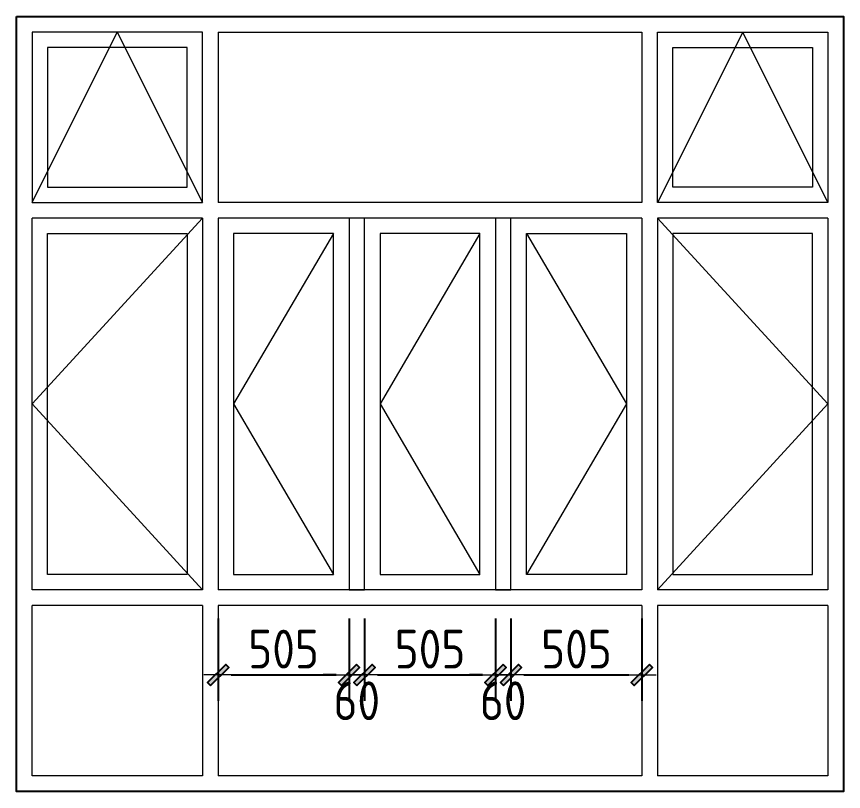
# Model space of a CAD drawing. Header units: millimetres. Extents: x 33621 to 401573, y -91663 to 133135.
# Drawn here: x 221460 to 224660, y -6627 to -3627 of the extents above; entities that cross this region are included whole.
import ezdxf

# ---------------------------------------------------------------- set-up
doc = ezdxf.new("R2010")
doc.units = ezdxf.units.MM
doc.header["$LTSCALE"] = 10
doc.layers.get('0').update_dxf_attribs({"color": 253})
doc.layers.get('Defpoints').update_dxf_attribs({"color": 250})
doc.layers.add('Dim【尺寸标注】', color=253, linetype='Continuous')
doc.layers.add('WINDOW', color=253, linetype='Continuous', lineweight=0)
doc.styles.add('CCD_DIM', font='ARCHS.SHX')
doc.dimstyles.new('ZL_1：50', dxfattribs={"dimscale": 50, "dimtxt": 3, "dimasz": 1, "dimexe": 2, "dimexo": 1, "dimgap": 0.5, "dimtad": 1, "dimdec": 0, "dimrnd": 5, "dimdsep": 46, "dimtxsty": 'CCD_DIM', "dimblk": 'WS-cj', "dimblk1": 'WS-cj', "dimblk2": 'WS-cj', "dimcen": 0, "dimclrd": 44, "dimclre": 44, "dimclrt": 2, "dimadec": 0, "dimazin": 0, "dimtfac": 1, "dimtdec": 0, "dimtix": 1, "dimtofl": 0, "dimtmove": 2, "dimatfit": 3, "dimldrblk": 'hl_arrow2', "dimfxl": 5, "dimfxlon": 1, "dimarcsym": 0})

# ---------------------------------------------------------------- blocks, each defined once
blk = doc.blocks.new('WS-cj')
blk.add_hatch(color=2).paths.add_polyline_path([(0.588, 0.818), (-0.818, -0.588), (-0.588, -0.818), (0.818, 0.588)])
at = {"color": 2, "linetype": 'ByBlock', "lineweight": 0}
for p, q in [((-1.1, 0), (0, 0)), ((0, 0), (1.1, 0))]:
    blk.add_line(p, q, dxfattribs=at)
at = {"color": 2}
blk.add_lwpolyline([(0.588, 0.818), (-0.818, -0.588), (-0.588, -0.818), (0.818, 0.588)], close=True, dxfattribs=at)
blk = doc.blocks.new('*D925')
at = {"layer": 'Defpoints', "color": 0, "transparency": 16777216}
for p in [(222240, -5907.4), (222746.7, -5907.4), (222746.7, -6176.3)]:
    blk.add_point(p, dxfattribs=at)
at = {"layer": 'Dim【尺寸标注】', "color": 44, "lineweight": -2, "transparency": 16777216}
for p, q in [((222240, -5957.4), (222240, -6276.3)), ((222746.7, -5957.4), (222746.7, -6276.3)), ((222290, -6176.3), (222696.7, -6176.3))]:
    blk.add_line(p, q, dxfattribs=at)
at = {"layer": 'Dim【尺寸标注】', "color": 44, "lineweight": -2, "transparency": 16777216, "xscale": 50, "yscale": 50, "zscale": 50, "rotation": 180}
blk.add_blockref('WS-cj', (222240, -6176.3), dxfattribs=at)
at = {"layer": 'Dim【尺寸标注】', "color": 44, "lineweight": -2, "transparency": 16777216, "xscale": 50, "yscale": 50, "zscale": 50}
blk.add_blockref('WS-cj', (222746.7, -6176.3), dxfattribs=at)
at = {"layer": 'Dim【尺寸标注】', "color": 2, "transparency": 16777216, "insert": (222493.3, -6076.3), "char_height": 150, "attachment_point": 5, "style": 'CCD_DIM'}
blk.add_mtext('505', dxfattribs=at)
blk = doc.blocks.new('hl_arrow2')
at = {"color": 2}
blk.add_line((-0.221, 0), (-1, 0), dxfattribs=at)
blk.add_lwpolyline([(-0.221, 0), (-0.861, -0.689), (-0.654, -0.862), (0, 0), (-0.654, 0.862), (-0.861, 0.689)], close=True, dxfattribs=at)
blk = doc.blocks.new('*D926')
at = {"layer": 'Defpoints', "color": 0, "transparency": 16777216}
for p in [(222746.7, -5907.4), (222806.7, -5907.4), (222806.7, -6176.3)]:
    blk.add_point(p, dxfattribs=at)
at = {"layer": 'Dim【尺寸标注】', "color": 44, "lineweight": -2, "transparency": 16777216}
for p, q in [((222746.7, -5957.4), (222746.7, -6276.3)), ((222806.7, -5957.4), (222806.7, -6276.3)), ((222696.7, -6176.3), (222646.7, -6176.3)), ((222856.7, -6176.3), (222906.7, -6176.3))]:
    blk.add_line(p, q, dxfattribs=at)
at = {"layer": 'Dim【尺寸标注】', "color": 44, "lineweight": -2, "transparency": 16777216, "xscale": 50, "yscale": 50, "zscale": 50}
blk.add_blockref('WS-cj', (222746.7, -6176.3), dxfattribs=at)
at = {"layer": 'Dim【尺寸标注】', "color": 44, "lineweight": -2, "transparency": 16777216, "xscale": 50, "yscale": 50, "zscale": 50, "rotation": 180}
blk.add_blockref('WS-cj', (222806.7, -6176.3), dxfattribs=at)
at = {"layer": 'Dim【尺寸标注】', "color": 2, "transparency": 16777216, "insert": (222776.7, -6276.3), "char_height": 150, "attachment_point": 5, "style": 'CCD_DIM'}
blk.add_mtext('60', dxfattribs=at)
blk = doc.blocks.new('*D927')
at = {"layer": 'Defpoints', "color": 0, "transparency": 16777216}
for p in [(222806.7, -5907.4), (223313.3, -5907.4), (223313.3, -6176.3)]:
    blk.add_point(p, dxfattribs=at)
at = {"layer": 'Dim【尺寸标注】', "color": 44, "lineweight": -2, "transparency": 16777216}
for p, q in [((222806.7, -5957.4), (222806.7, -6276.3)), ((223313.3, -5957.4), (223313.3, -6276.3)), ((222856.7, -6176.3), (223263.3, -6176.3))]:
    blk.add_line(p, q, dxfattribs=at)
at = {"layer": 'Dim【尺寸标注】', "color": 44, "lineweight": -2, "transparency": 16777216, "xscale": 50, "yscale": 50, "zscale": 50, "rotation": 180}
blk.add_blockref('WS-cj', (222806.7, -6176.3), dxfattribs=at)
at = {"layer": 'Dim【尺寸标注】', "color": 44, "lineweight": -2, "transparency": 16777216, "xscale": 50, "yscale": 50, "zscale": 50}
blk.add_blockref('WS-cj', (223313.3, -6176.3), dxfattribs=at)
at = {"layer": 'Dim【尺寸标注】', "color": 2, "transparency": 16777216, "insert": (223060, -6076.3), "char_height": 150, "attachment_point": 5, "style": 'CCD_DIM'}
blk.add_mtext('505', dxfattribs=at)
blk = doc.blocks.new('*D928')
at = {"layer": 'Defpoints', "color": 0, "transparency": 16777216}
for p in [(223313.3, -5907.4), (223373.3, -5907.4), (223373.3, -6176.3)]:
    blk.add_point(p, dxfattribs=at)
at = {"layer": 'Dim【尺寸标注】', "color": 44, "lineweight": -2, "transparency": 16777216}
for p, q in [((223313.3, -5957.4), (223313.3, -6276.3)), ((223373.3, -5957.4), (223373.3, -6276.3)), ((223263.3, -6176.3), (223213.3, -6176.3)), ((223423.3, -6176.3), (223473.3, -6176.3))]:
    blk.add_line(p, q, dxfattribs=at)
at = {"layer": 'Dim【尺寸标注】', "color": 44, "lineweight": -2, "transparency": 16777216, "xscale": 50, "yscale": 50, "zscale": 50}
blk.add_blockref('WS-cj', (223313.3, -6176.3), dxfattribs=at)
at = {"layer": 'Dim【尺寸标注】', "color": 44, "lineweight": -2, "transparency": 16777216, "xscale": 50, "yscale": 50, "zscale": 50, "rotation": 180}
blk.add_blockref('WS-cj', (223373.3, -6176.3), dxfattribs=at)
at = {"layer": 'Dim【尺寸标注】', "color": 2, "transparency": 16777216, "insert": (223343.3, -6276.3), "char_height": 150, "attachment_point": 5, "style": 'CCD_DIM'}
blk.add_mtext('60', dxfattribs=at)
blk = doc.blocks.new('*D929')
at = {"layer": 'Defpoints', "color": 0, "transparency": 16777216}
for p in [(223373.3, -5907.4), (223880, -5907.4), (223880, -6176.3)]:
    blk.add_point(p, dxfattribs=at)
at = {"layer": 'Dim【尺寸标注】', "color": 44, "lineweight": -2, "transparency": 16777216}
for p, q in [((223373.3, -5957.4), (223373.3, -6276.3)), ((223880, -5957.4), (223880, -6276.3)), ((223423.3, -6176.3), (223830, -6176.3))]:
    blk.add_line(p, q, dxfattribs=at)
at = {"layer": 'Dim【尺寸标注】', "color": 44, "lineweight": -2, "transparency": 16777216, "xscale": 50, "yscale": 50, "zscale": 50, "rotation": 180}
blk.add_blockref('WS-cj', (223373.3, -6176.3), dxfattribs=at)
at = {"layer": 'Dim【尺寸标注】', "color": 44, "lineweight": -2, "transparency": 16777216, "xscale": 50, "yscale": 50, "zscale": 50}
blk.add_blockref('WS-cj', (223880, -6176.3), dxfattribs=at)
at = {"layer": 'Dim【尺寸标注】', "color": 2, "transparency": 16777216, "insert": (223626.7, -6076.3), "char_height": 150, "attachment_point": 5, "style": 'CCD_DIM'}
blk.add_mtext('505', dxfattribs=at)

msp = doc.modelspace()

# ---------------------------------------------------------------- linework, layer by layer
msp.add_lwpolyline([(221460, -3627.4), (224660, -3627.4), (224660, -6627.4), (221460, -6627.4)], close=True)
at = {"layer": 'WINDOW'}
for p, q in [((222240, -3687.4), (222240, -4347.4)), ((223880, -3687.4), (223880, -4347.4)), ((223880, -4347.4), (222240, -4347.4)), ((222180, -4407.4), (221520, -4407.4)), ((222180, -4407.4), (222180, -5847.4)), ((222240, -4407.4), (222240, -5847.4)), ((223880, -4407.4), (222240, -4407.4)), ((223880, -4407.4), (223880, -5847.4)), ((224600, -4407.4), (223940, -4407.4)), ((223940, -4407.4), (223940, -5847.4)), ((222686.7, -4467.4), (222300, -5127.4)), ((223253.3, -4467.4), (222866.7, -5127.4)), ((223433.3, -4467.4), (223820, -5127.4)), ((222300, -5127.4), (222686.7, -5787.4)), ((222866.7, -5127.4), (223253.3, -5787.4)), ((223820, -5127.4), (223433.3, -5787.4)), ((222180, -5847.4), (221520, -5847.4)), ((223880, -5847.4), (222240, -5847.4)), ((224600, -5847.4), (223940, -5847.4)), ((222180, -5907.4), (221520, -5907.4)), ((222180, -5907.4), (222180, -6567.4)), ((223880, -5907.4), (222240, -5907.4)), ((222240, -5907.4), (222240, -6567.4)), ((223880, -5907.4), (223880, -6567.4)), ((224600, -5907.4), (223940, -5907.4)), ((223940, -5907.4), (223940, -6567.4))]:
    msp.add_line(p, q, dxfattribs=at)
for points in [[(221520, -4347.4), (222180, -4347.4), (222180, -3687.4), (221520, -3687.4)], [(224600, -4347.4), (223940, -4347.4), (223940, -3687.4), (224600, -3687.4)], [(221580, -4287.4), (222120, -4287.4), (222120, -3747.4), (221580, -3747.4)], [(224540, -4287.4), (224000, -4287.4), (224000, -3747.4), (224540, -3747.4)], [(222746.7, -5847.4), (222806.7, -5847.4), (222806.7, -4407.4), (222746.7, -4407.4)], [(223313.3, -5847.4), (223373.3, -5847.4), (223373.3, -4407.4), (223313.3, -4407.4)], [(221580, -4467.4), (222120, -4467.4), (222120, -5787.4), (221580, -5787.4)], [(222686.7, -4467.4), (222300, -4467.4), (222300, -5787.4), (222686.7, -5787.4)], [(223253.3, -4467.4), (222866.7, -4467.4), (222866.7, -5787.4), (223253.3, -5787.4)], [(223433.3, -4467.4), (223820, -4467.4), (223820, -5787.4), (223433.3, -5787.4)], [(224540, -4467.4), (224000, -4467.4), (224000, -5787.4), (224540, -5787.4)]]:
    msp.add_lwpolyline(points, close=True, dxfattribs=at)
for points in [[(221520, -4347.4), (221850, -3687.4), (222180, -4347.4)], [(222240, -3687.4), (223880, -3687.4)], [(223940, -3687.4), (224600, -3687.4), (224600, -4347.4)], [(224600, -4347.4), (224270, -3687.4), (223940, -4347.4)], [(221520, -5847.4), (221520, -4407.4)], [(222180, -4407.4), (221520, -5127.4), (222180, -5847.4)], [(223940, -4407.4), (224600, -5127.4), (223940, -5847.4)], [(224600, -4407.4), (224600, -5847.4)], [(222180, -6567.4), (221520, -6567.4), (221520, -5907.4)], [(224600, -5907.4), (224600, -6567.4), (223940, -6567.4)], [(223880, -6567.4), (222240, -6567.4)]]:
    msp.add_lwpolyline(points, dxfattribs=at)

# ---------------------------------------------------------------- dimensions: what is measured, and where the dimension line sits
at = {"layer": 'Dim【尺寸标注】'}
for p1, p2, picture, middle in [((222240, -5907.4), (222746.7, -5907.4), '*D925', (222493.3, -6076.3)), ((222806.7, -5907.4), (223313.3, -5907.4), '*D927', (223060, -6076.3)), ((223373.3, -5907.4), (223880, -5907.4), '*D929', (223626.7, -6076.3))]:
    dim = msp.add_aligned_dim(p1=p1, p2=p2, distance=-268.9, dimstyle='ZL_1：50', dxfattribs=at)
    dim.commit()
    dim.dimension.update_dxf_attribs({"geometry": picture, "text_midpoint": middle})
for base, p1, p2, picture, middle in [((222806.7, -6176.3), (222746.7, -5907.4), (222806.7, -5907.4), '*D926', (222776.7, -6276.3)), ((223373.3, -6176.3), (223313.3, -5907.4), (223373.3, -5907.4), '*D928', (223343.3, -6276.3))]:
    dim = msp.add_linear_dim(base=base, p1=p1, p2=p2, angle=0, dimstyle='ZL_1：50', dxfattribs=at)
    dim.commit()
    dim.dimension.update_dxf_attribs({"geometry": picture, "text_midpoint": middle, "dimtype": 161})

doc.saveas('drawing.dxf')
